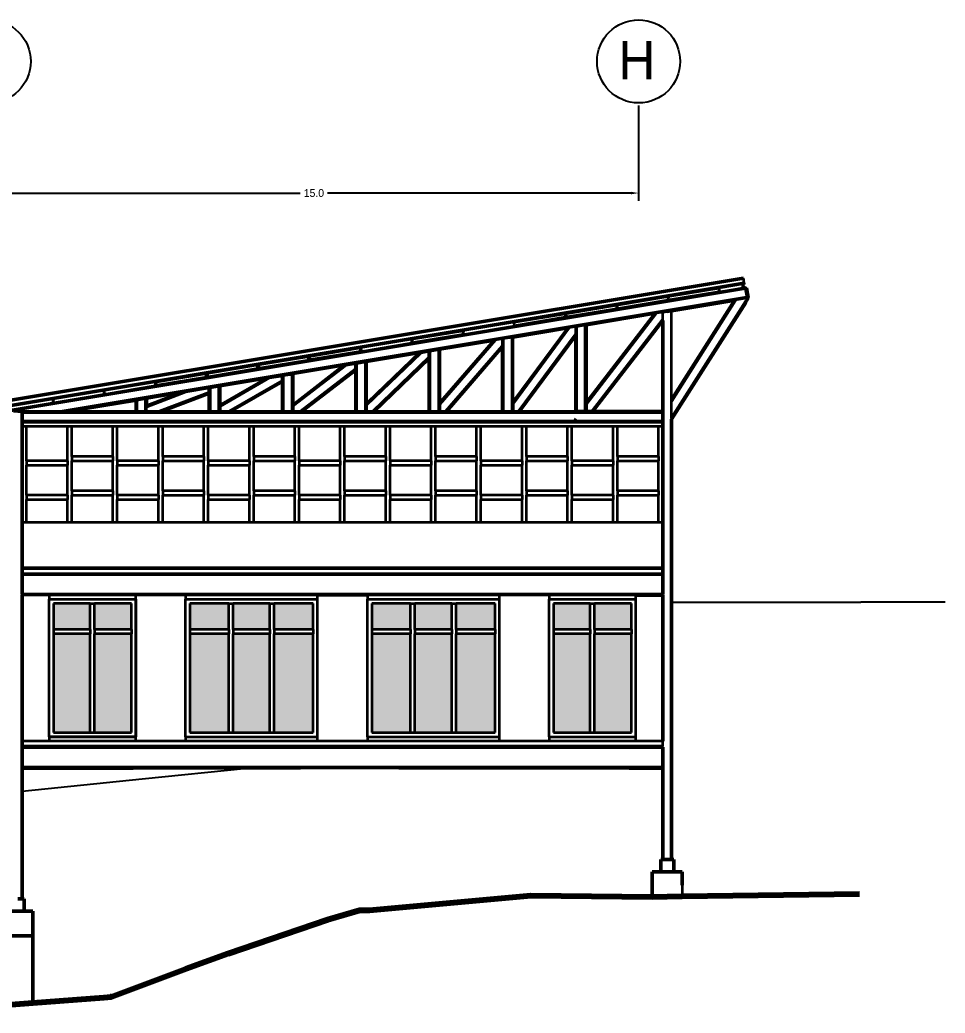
# Model space of a CAD drawing. Header units: metres. Extents: x -57 to 501, y 45 to 307.
# Drawn here: x 126.17 to 147.54, y 243.11 to 266.05 of the extents above; entities that cross this region are included whole.
import ezdxf

# ---------------------------------------------------------------- set-up
doc = ezdxf.new("R2010")
doc.units = ezdxf.units.M
doc.layers.add('atras', color=7, linetype='Continuous')
doc.dimstyles.get("Standard").update_dxf_attribs({"dimtxt": 0.18, "dimasz": 0.18, "dimexe": 0.18, "dimexo": 0.0625, "dimgap": 0.09, "dimtad": 0, "dimtih": 1, "dimtoh": 1, "dimdec": 1, "dimzin": 0, "dimdsep": 46, "dimtxsty": 'Standard', "dimcen": 0.09, "dimadec": 0, "dimazin": 0, "dimtfac": 1, "dimtdec": 1, "dimtofl": 0, "dimtmove": 0, "dimatfit": 3, "dimfxl": 1, "dimtolj": 1, "dimtzin": 0, "dimarcsym": 0})

# ---------------------------------------------------------------- blocks, each defined once
blk = doc.blocks.new('*D13')
at = {"layer": 'atras', "color": 0, "lineweight": -2, "transparency": 16777216}
for p, q in [((125.461, 264.074), (125.461, 261.874)), ((140.461, 264.074), (140.461, 261.874)), ((125.641, 262.054), (132.646, 262.054)), ((140.281, 262.054), (133.276, 262.054))]:
    blk.add_line(p, q, dxfattribs=at)
at = {"layer": 'atras', "color": 0, "transparency": 16777216}
for points in [[(125.641, 262.084), (125.641, 262.024), (125.461, 262.054)], [(140.281, 262.084), (140.281, 262.024), (140.461, 262.054)]]:
    blk.add_solid(points, dxfattribs=at)
at = {"layer": 'Defpoints', "color": 0, "transparency": 16777216}
for p in [(125.461, 264.137), (140.461, 264.137), (140.461, 262.054)]:
    blk.add_point(p, dxfattribs=at)
at = {"layer": 'atras', "color": 0, "transparency": 16777216, "insert": (132.961, 262.054), "char_height": 0.18, "attachment_point": 5}
blk.add_mtext('\\A1;15.0', dxfattribs=at)

msp = doc.modelspace()

# ---------------------------------------------------------------- hatches: boundary and pattern name
h = msp.add_hatch(color=256)
h.dxf.hatch_style = 1
h.set_gradient(color1=(199, 200, 202), name='HEMISPHERICAL')
h.paths.add_polyline_path([(123.849, 252.66), (122.932, 252.66), (122.92, 252.66), (122.92, 251.966), (122.932, 251.966), (123.849, 251.966)])
h.paths.add_polyline_path([(125.92, 252.66), (124.99, 252.66), (124.984, 252.66), (124.984, 251.966), (124.99, 251.966), (125.914, 251.966), (125.92, 251.966)])
h.paths.add_polyline_path([(123.849, 251.866), (122.92, 251.866), (122.92, 250.296), (122.92, 249.496), (123.849, 249.496), (123.849, 250.296)])
h.paths.add_polyline_path([(124.884, 251.866), (124.878, 251.866), (123.955, 251.866), (123.949, 251.866), (123.949, 250.296), (123.949, 249.496), (123.955, 249.496), (124.884, 249.496), (124.884, 250.296)])
h.paths.add_polyline_path([(125.92, 251.866), (125.914, 251.866), (124.99, 251.866), (124.984, 251.866), (124.984, 250.296), (124.984, 249.496), (124.99, 249.496), (125.92, 249.496), (125.92, 250.296)])
h.paths.add_polyline_path([(127.795, 252.57), (126.945, 252.57), (126.945, 251.976), (127.795, 251.976)])
h.paths.add_polyline_path([(128.745, 252.57), (127.895, 252.57), (127.895, 251.976), (128.745, 251.976)])
h.paths.add_polyline_path([(127.795, 251.876), (126.945, 251.876), (126.945, 249.596), (127.795, 249.596)])
h.paths.add_polyline_path([(128.745, 251.876), (127.895, 251.876), (127.895, 249.596), (128.745, 249.596)])
h.paths.add_polyline_path([(130.995, 252.57), (130.095, 252.57), (130.095, 251.976), (130.995, 251.976)])
h.paths.add_polyline_path([(131.945, 252.57), (131.095, 252.57), (131.095, 251.976), (131.945, 251.976)])
h.paths.add_polyline_path([(132.945, 252.57), (132.045, 252.57), (132.045, 251.976), (132.945, 251.976)])
h.paths.add_polyline_path([(130.995, 251.876), (130.095, 251.876), (130.095, 249.596), (130.995, 249.596)])
h.paths.add_polyline_path([(131.945, 251.876), (131.095, 251.876), (131.095, 249.596), (131.945, 249.596)])
h.paths.add_polyline_path([(132.945, 251.876), (132.045, 251.876), (132.045, 249.596), (132.945, 249.596)])
h.paths.add_polyline_path([(135.195, 252.57), (134.295, 252.57), (134.295, 251.976), (135.195, 251.976)])
h.paths.add_polyline_path([(136.145, 252.57), (135.295, 252.57), (135.295, 251.976), (136.145, 251.976)])
h.paths.add_polyline_path([(137.145, 252.57), (136.245, 252.57), (136.245, 251.976), (137.145, 251.976)])
h.paths.add_polyline_path([(135.195, 251.876), (134.295, 251.876), (134.295, 249.596), (135.195, 249.596)])
h.paths.add_polyline_path([(136.145, 251.876), (135.295, 251.876), (135.295, 249.596), (136.145, 249.596)])
h.paths.add_polyline_path([(137.145, 251.876), (136.245, 251.876), (136.245, 249.596), (137.145, 249.596)])
h.paths.add_polyline_path([(139.345, 252.57), (138.495, 252.57), (138.495, 251.976), (139.345, 251.976)])
h.paths.add_polyline_path([(140.295, 252.57), (139.445, 252.57), (139.445, 251.976), (140.295, 251.976)])
h.paths.add_polyline_path([(139.345, 251.876), (138.495, 251.876), (138.495, 249.596), (139.345, 249.596)])
h.paths.add_polyline_path([(140.295, 251.876), (139.445, 251.876), (139.445, 249.596), (140.295, 249.596)])

# ---------------------------------------------------------------- linework, layer by layer
for p, q in [((126.22, 256.766), (126.22, 256.776)), ((138.971, 256.844), (139.06, 256.776)), ((141.22, 256.829), (141.22, 256.847)), ((126.22, 252.766), (126.22, 252.782)), ((126.22, 252.766), (126.845, 252.766)), ((128.845, 252.766), (126.845, 252.766)), ((128.845, 252.766), (129.995, 252.766)), ((133.045, 252.766), (129.995, 252.766)), ((137.245, 252.766), (134.195, 252.766)), ((137.245, 252.766), (138.395, 252.766)), ((140.395, 252.766), (138.395, 252.766)), ((141.02, 252.766), (141.02, 252.782)), ((141.02, 249.27), (141.02, 249.276)), ((141.02, 249.254), (141.02, 249.27))]:
    msp.add_line(p, q)
at = {"color": 9, "true_color": 0xc7c8ca}
for p, q in [((141.22, 252.608), (144.847, 252.608)), ((144.847, 252.608), (145.186, 252.608)), ((145.186, 252.608), (145.594, 252.608)), ((145.672, 252.608), (145.594, 252.608)), ((145.706, 252.608), (145.672, 252.608)), ((145.882, 252.608), (145.706, 252.608)), ((145.921, 252.608), (145.882, 252.608)), ((146.122, 252.608), (145.921, 252.608)), ((146.431, 252.608), (146.122, 252.608)), ((146.49, 252.608), (146.431, 252.608)), ((146.724, 252.608), (146.49, 252.608)), ((146.768, 252.608), (146.724, 252.608)), ((146.809, 252.608), (146.768, 252.608)), ((147.032, 252.608), (146.809, 252.608)), ((147.077, 252.608), (147.032, 252.608)), ((147.323, 252.608), (147.077, 252.608)), ((147.54, 252.608), (147.323, 252.608))]:
    msp.add_line(p, q, dxfattribs=at)
msp.add_lwpolyline([(126.22, 248.242), (128.991, 248.521), (131.42, 248.77)], dxfattribs=at)
at = {"layer": 'atras', "lineweight": 50}
for p, q in [((125.679, 257.101), (142.901, 259.971)), ((142.881, 260.089), (125.775, 257.238)), ((142.92, 259.857), (125.813, 257.006)), ((141.174, 259.677), (142.308, 259.866)), ((142.324, 259.768), (141.19, 259.579)), ((142.956, 259.64), (127.153, 257.006)), ((139.99, 259.48), (141.124, 259.669)), ((141.141, 259.57), (140.006, 259.381)), ((142.701, 259.587), (141.218, 259.34)), ((142.699, 259.58), (141.219, 259.334)), ((142.692, 259.579), (141.22, 257.258)), ((142.679, 259.577), (141.22, 257.276)), ((142.941, 259.559), (141.22, 256.847)), ((142.934, 259.53), (141.22, 256.829)), ((137.623, 259.085), (138.757, 259.274)), ((138.806, 259.283), (139.941, 259.472)), ((139.957, 259.373), (138.823, 259.184)), ((140.859, 259.28), (139.247, 257.186)), ((140.844, 259.278), (139.247, 259.011)), ((140.839, 259.27), (139.287, 257.254)), ((138.773, 259.176), (137.639, 258.987)), ((141.02, 259.128), (139.386, 257.006)), ((141.02, 257.006), (141.02, 259.112)), ((135.255, 258.691), (136.39, 258.88)), ((138.851, 258.945), (137.555, 257.191)), ((138.837, 258.943), (137.555, 258.729)), ((138.831, 258.936), (137.595, 257.262)), ((139.017, 257.006), (139.017, 258.973)), ((139.237, 257.006), (139.237, 259.01)), ((139.247, 257.202), (139.247, 259.005)), ((140.94, 259.008), (139.399, 257.006)), ((136.406, 258.781), (135.272, 258.592)), ((137.145, 258.661), (135.862, 257.174)), ((137.13, 258.659), (135.862, 258.447)), ((137.123, 258.651), (135.902, 257.236)), ((137.324, 257.006), (137.324, 258.691)), ((137.545, 257.006), (137.545, 258.728)), ((139.007, 258.786), (137.692, 257.006)), ((139.007, 258.77), (137.704, 257.006)), ((139.007, 257.006), (139.007, 258.715)), ((132.888, 258.296), (134.022, 258.485)), ((134.039, 258.387), (132.904, 258.198)), ((135.43, 258.375), (134.17, 257.159)), ((135.413, 258.372), (134.17, 258.165)), ((135.405, 258.364), (134.21, 257.211)), ((135.413, 258.372), (135.405, 258.364)), ((135.43, 258.375), (135.413, 258.372)), ((135.622, 258.407), (135.43, 258.375)), ((135.632, 258.409), (135.622, 258.407)), ((135.622, 258.254), (135.622, 258.407)), ((135.852, 258.446), (135.632, 258.409)), ((135.632, 257.006), (135.632, 258.409)), ((135.862, 258.447), (135.852, 258.446)), ((135.852, 257.006), (135.852, 258.446)), ((135.862, 258.441), (135.862, 258.447)), ((135.862, 257.189), (135.862, 258.441)), ((137.315, 258.521), (136.008, 257.006)), ((137.315, 258.506), (136.021, 257.006)), ((137.315, 258.474), (137.315, 258.506)), ((137.315, 258.459), (137.315, 258.474)), ((137.315, 257.006), (137.315, 258.459)), ((131.704, 258.099), (132.838, 258.288)), ((132.855, 258.189), (131.721, 258)), ((132.888, 258.296), (132.838, 258.288)), ((132.838, 258.288), (132.855, 258.189)), ((132.884, 258.291), (132.844, 258.284)), ((132.844, 258.284), (132.859, 258.195)), ((132.855, 258.189), (132.904, 258.198)), ((132.859, 258.195), (132.898, 258.202)), ((132.887, 258.271), (132.884, 258.291)), ((132.892, 258.272), (132.887, 258.271)), ((132.892, 258.272), (132.888, 258.296)), ((132.895, 258.221), (132.9, 258.222)), ((132.898, 258.202), (132.895, 258.221)), ((132.904, 258.198), (132.9, 258.222)), ((133.93, 258.125), (133.699, 258.087)), ((133.939, 258.127), (133.93, 258.125)), ((133.93, 257.986), (133.93, 258.125)), ((134.16, 258.164), (133.939, 258.127)), ((133.939, 257.006), (133.939, 258.127)), ((134.17, 258.165), (134.16, 258.164)), ((134.16, 257.006), (134.16, 258.164)), ((134.17, 258.159), (134.17, 258.165)), ((134.17, 257.172), (134.17, 258.159)), ((135.622, 258.254), (134.328, 257.006)), ((135.622, 258.241), (134.342, 257.006)), ((135.622, 258.241), (135.622, 258.254)), ((135.622, 258.216), (135.622, 258.241)), ((135.622, 258.202), (135.622, 258.216)), ((135.622, 257.006), (135.622, 258.202)), ((129.337, 257.704), (130.471, 257.893)), ((130.52, 257.902), (130.471, 257.893)), ((130.471, 257.893), (130.488, 257.795)), ((130.516, 257.896), (130.477, 257.889)), ((130.477, 257.889), (130.492, 257.801)), ((130.52, 257.876), (130.516, 257.896)), ((130.52, 257.902), (131.655, 258.091)), ((130.525, 257.877), (130.52, 257.902)), ((131.671, 257.992), (130.537, 257.803)), ((131.704, 258.099), (131.655, 258.091)), ((131.655, 258.091), (131.671, 257.992)), ((131.7, 258.093), (131.661, 258.087)), ((131.661, 258.087), (131.675, 257.998)), ((131.671, 257.992), (131.721, 258)), ((131.675, 257.998), (131.715, 258.004)), ((131.703, 258.074), (131.7, 258.093)), ((131.708, 258.074), (131.703, 258.074)), ((131.708, 258.074), (131.704, 258.099)), ((131.712, 258.024), (131.716, 258.025)), ((131.715, 258.004), (131.712, 258.024)), ((131.721, 258), (131.716, 258.025)), ((133.699, 258.087), (132.477, 257.145)), ((133.679, 258.083), (132.477, 257.883)), ((133.668, 258.075), (132.517, 257.188)), ((133.93, 257.986), (132.658, 257.006)), ((133.93, 257.974), (132.674, 257.006)), ((133.679, 258.083), (133.668, 258.075)), ((133.699, 258.087), (133.679, 258.083)), ((133.93, 257.974), (133.93, 257.986)), ((133.93, 257.955), (133.93, 257.974)), ((133.93, 257.943), (133.93, 257.955)), ((133.93, 257.006), (133.93, 257.943)), ((130.488, 257.795), (129.353, 257.606)), ((130.488, 257.795), (130.537, 257.803)), ((130.492, 257.801), (130.531, 257.807)), ((130.525, 257.877), (130.52, 257.876)), ((130.528, 257.827), (130.533, 257.828)), ((130.531, 257.807), (130.528, 257.827)), ((130.537, 257.803), (130.533, 257.828)), ((131.927, 257.791), (130.785, 257.133)), ((131.899, 257.787), (130.785, 257.601)), ((131.883, 257.777), (130.825, 257.167)), ((132.237, 257.716), (131.005, 257.006)), ((132.237, 257.705), (131.025, 257.006)), ((131.899, 257.787), (131.883, 257.777)), ((131.927, 257.791), (131.899, 257.787)), ((132.237, 257.843), (131.927, 257.791)), ((132.247, 257.845), (132.237, 257.843)), ((132.237, 257.716), (132.237, 257.843)), ((132.237, 257.705), (132.237, 257.716)), ((132.237, 257.693), (132.237, 257.705)), ((132.237, 257.682), (132.237, 257.693)), ((132.237, 257.006), (132.237, 257.682)), ((132.467, 257.881), (132.247, 257.845)), ((132.247, 257.006), (132.247, 257.845)), ((132.477, 257.883), (132.467, 257.881)), ((132.467, 257.006), (132.467, 257.881)), ((132.477, 257.876), (132.477, 257.883)), ((132.477, 257.157), (132.477, 257.876)), ((129.998, 257.47), (129.092, 257.124)), ((129.949, 257.462), (129.092, 257.319)), ((129.918, 257.45), (129.132, 257.149)), ((130.545, 257.443), (129.401, 257.006)), ((130.545, 257.433), (129.428, 257.006)), ((130.545, 257.561), (129.998, 257.47)), ((130.554, 257.563), (130.545, 257.561)), ((130.545, 257.443), (130.545, 257.561)), ((130.545, 257.433), (130.545, 257.443)), ((130.545, 257.428), (130.545, 257.433)), ((130.545, 257.417), (130.545, 257.428)), ((130.554, 257.563), (130.775, 257.599)), ((130.554, 257.006), (130.554, 257.563)), ((130.775, 257.599), (130.785, 257.601)), ((130.775, 257.006), (130.775, 257.599)), ((130.785, 257.594), (130.785, 257.601)), ((130.785, 257.144), (130.785, 257.594)), ((128.852, 257.279), (127.213, 257.006)), ((128.852, 257.272), (127.253, 257.006)), ((128.862, 257.281), (128.852, 257.279)), ((128.852, 257.272), (128.852, 257.279)), ((128.852, 257.006), (128.852, 257.272)), ((129.082, 257.317), (128.862, 257.281)), ((128.862, 257.006), (128.862, 257.281)), ((129.092, 257.319), (129.082, 257.317)), ((129.082, 257.006), (129.082, 257.317)), ((129.092, 257.312), (129.092, 257.319)), ((129.092, 257.134), (129.092, 257.312)), ((130.545, 257.006), (130.545, 257.417)), ((134.2, 257.202), (134.17, 257.172)), ((134.21, 257.211), (134.2, 257.202)), ((135.892, 257.224), (135.862, 257.189)), ((135.902, 257.236), (135.892, 257.224)), ((137.585, 257.249), (137.555, 257.208)), ((137.555, 257.208), (137.555, 257.191)), ((137.595, 257.262), (137.585, 257.249)), ((139.277, 257.242), (139.247, 257.202)), ((139.247, 257.202), (139.247, 257.186)), ((139.287, 257.254), (139.277, 257.242)), ((141.02, 256.996), (126.22, 256.996)), ((126.22, 256.776), (126.22, 256.996)), ((129.122, 257.146), (129.092, 257.134)), ((129.092, 257.134), (129.092, 257.124)), ((129.132, 257.149), (129.122, 257.146)), ((130.815, 257.162), (130.785, 257.144)), ((130.785, 257.144), (130.785, 257.133)), ((130.785, 257.006), (130.785, 257.133)), ((130.825, 257.167), (130.815, 257.162)), ((132.507, 257.181), (132.477, 257.157)), ((132.477, 257.157), (132.477, 257.145)), ((132.477, 257.006), (132.477, 257.145)), ((132.517, 257.188), (132.507, 257.181)), ((134.17, 257.172), (134.17, 257.159)), ((134.17, 257.006), (134.17, 257.159)), ((135.862, 257.189), (135.862, 257.174)), ((135.862, 257.006), (135.862, 257.174)), ((137.555, 257.006), (137.555, 257.191)), ((139.237, 257.006), (139.017, 257.006)), ((139.247, 257.006), (139.237, 257.006)), ((139.247, 257.006), (139.247, 257.186)), ((139.386, 257.006), (139.247, 257.006)), ((139.386, 257.006), (139.399, 257.006)), ((139.426, 257.006), (139.399, 257.006)), ((139.439, 257.006), (139.426, 257.006)), ((140.94, 257.006), (139.439, 257.006)), ((140.95, 257.006), (140.94, 257.006)), ((141.02, 257.006), (140.95, 257.006)), ((141.02, 257.006), (141.02, 256.996)), ((141.02, 256.996), (141.02, 256.776)), ((141.02, 256.776), (126.22, 256.776)), ((126.22, 256.766), (141.02, 256.766)), ((126.22, 256.666), (126.22, 256.766)), ((141.02, 256.776), (141.02, 256.766)), ((141.02, 256.766), (141.02, 256.666)), ((141.22, 253.266), (141.22, 256.829)), ((126.22, 254.441), (126.22, 256.666)), ((141.02, 254.441), (141.02, 256.666)), ((126.22, 253.391), (126.22, 254.441)), ((141.02, 253.391), (141.02, 254.441)), ((126.22, 253.391), (141.02, 253.391)), ((126.22, 253.271), (126.22, 253.391)), ((141.02, 253.271), (141.02, 253.391)), ((126.22, 253.266), (126.22, 253.271)), ((126.22, 253.25), (126.22, 253.266)), ((126.22, 252.782), (126.22, 253.25)), ((141.02, 253.25), (126.22, 253.25)), ((141.02, 253.266), (141.02, 253.271)), ((141.02, 253.25), (141.02, 253.266)), ((141.02, 252.782), (141.02, 253.25)), ((141.22, 253.223), (141.22, 253.266)), ((141.22, 252.257), (141.22, 253.223)), ((141.02, 252.782), (126.22, 252.782)), ((126.22, 249.396), (126.22, 252.766)), ((140.395, 252.766), (141.02, 252.766)), ((141.02, 252.766), (141.02, 249.396)), ((141.22, 252.214), (141.22, 252.257)), ((141.22, 250.884), (141.22, 252.214)), ((141.22, 249.608), (141.22, 250.884)), ((141.22, 249.591), (141.22, 249.608)), ((141.22, 249.572), (141.22, 249.591)), ((141.22, 249.062), (141.22, 249.572)), ((126.22, 249.276), (126.22, 249.396)), ((126.22, 249.27), (126.22, 249.276)), ((126.22, 249.254), (126.22, 249.27)), ((126.22, 249.27), (141.02, 249.27)), ((126.22, 248.786), (126.22, 249.254)), ((141.02, 249.254), (126.22, 249.254)), ((141.02, 248.786), (141.02, 249.254)), ((141.22, 248.678), (141.22, 249.062)), ((126.22, 248.77), (126.22, 248.786)), ((141.02, 248.786), (126.22, 248.786)), ((126.22, 248.72), (126.22, 248.77)), ((126.22, 248.77), (126.37, 248.77)), ((126.22, 248.608), (126.22, 248.72)), ((126.37, 248.77), (128.783, 248.77)), ((140.242, 248.77), (140.464, 248.77)), ((140.464, 248.77), (141.02, 248.77)), ((141.02, 248.77), (141.02, 248.786)), ((141.02, 248.546), (141.02, 248.77)), ((126.22, 247.706), (126.22, 248.608)), ((141.02, 248.021), (141.02, 248.546)), ((141.22, 248.079), (141.22, 248.678)), ((141.02, 247.608), (141.02, 248.021)), ((141.22, 247.608), (141.22, 248.079)), ((126.22, 247.608), (126.22, 247.706)), ((126.22, 246.951), (126.22, 247.608)), ((141.02, 247.301), (141.02, 247.608)), ((141.22, 247.377), (141.22, 247.608)), ((141.22, 247.073), (141.22, 247.377)), ((141.02, 246.896), (141.02, 247.301)), ((126.22, 246.608), (126.22, 246.951)), ((141.02, 246.747), (141.02, 246.896)), ((141.22, 246.833), (141.22, 247.073)), ((141.02, 246.657), (140.97, 246.657)), ((140.97, 246.657), (140.97, 246.376)), ((141.02, 246.657), (141.02, 246.747)), ((141.02, 246.657), (141.12, 246.657)), ((141.12, 246.657), (141.22, 246.657)), ((141.22, 246.657), (141.22, 246.833)), ((141.27, 246.657), (141.22, 246.657)), ((141.27, 246.657), (141.27, 246.376)), ((126.22, 246.559), (126.22, 246.608)), ((126.22, 245.751), (126.22, 246.559)), ((140.97, 246.376), (140.77, 246.376)), ((140.77, 246.376), (140.77, 245.806)), ((140.97, 246.376), (141.27, 246.376)), ((141.32, 246.376), (141.27, 246.376)), ((141.47, 246.376), (141.32, 246.376)), ((141.47, 246.376), (141.47, 246.065)), ((126.12, 245.751), (126.22, 245.751)), ((126.27, 245.751), (126.22, 245.751)), ((126.27, 245.751), (126.27, 245.608)), ((126.27, 245.608), (126.27, 245.607)), ((126.27, 245.607), (126.27, 245.605)), ((126.27, 245.605), (126.27, 245.552)), ((126.27, 245.552), (126.27, 245.47)), ((125.97, 245.47), (126.27, 245.47)), ((126.415, 245.47), (126.27, 245.47)), ((126.47, 245.47), (126.415, 245.47)), ((126.47, 245.47), (126.47, 245.416)), ((126.47, 245.416), (126.47, 244.9)), ((125.77, 244.9), (126.47, 244.9)), ((126.47, 244.9), (126.47, 243.904)), ((126.47, 243.904), (126.47, 243.608)), ((126.47, 243.608), (126.47, 243.372))]:
    msp.add_line(p, q, dxfattribs=at)
at = {"layer": 'atras', "lineweight": 35}
for p, q in [((142.357, 259.874), (142.852, 259.957)), ((142.901, 259.965), (142.852, 259.957)), ((142.852, 259.957), (142.869, 259.858)), ((142.897, 259.959), (142.858, 259.953)), ((142.858, 259.953), (142.873, 259.864)), ((142.901, 259.971), (142.881, 260.089)), ((142.901, 259.94), (142.897, 259.959)), ((142.901, 259.971), (142.901, 259.965)), ((142.906, 259.941), (142.901, 259.965)), ((142.357, 259.874), (142.308, 259.866)), ((142.308, 259.866), (142.324, 259.768)), ((142.353, 259.869), (142.314, 259.862)), ((142.314, 259.862), (142.328, 259.773)), ((142.324, 259.768), (142.374, 259.776)), ((142.328, 259.773), (142.368, 259.78)), ((142.356, 259.849), (142.353, 259.869)), ((142.361, 259.85), (142.356, 259.849)), ((142.361, 259.85), (142.357, 259.874)), ((142.365, 259.8), (142.37, 259.801)), ((142.368, 259.78), (142.365, 259.8)), ((142.374, 259.776), (142.37, 259.801)), ((142.869, 259.858), (142.374, 259.776)), ((142.869, 259.858), (142.918, 259.867)), ((142.873, 259.864), (142.912, 259.871)), ((142.906, 259.941), (142.901, 259.94)), ((142.909, 259.89), (142.914, 259.891)), ((142.912, 259.871), (142.909, 259.89)), ((142.918, 259.867), (142.914, 259.891)), ((142.919, 259.86), (142.918, 259.867)), ((142.958, 259.867), (142.919, 259.86)), ((142.919, 259.86), (142.92, 259.857)), ((142.92, 259.857), (142.921, 259.85)), ((142.96, 259.857), (142.921, 259.85)), ((142.921, 259.85), (142.956, 259.64)), ((142.958, 259.867), (142.96, 259.857)), ((142.96, 259.857), (142.996, 259.64)), ((141.174, 259.677), (141.124, 259.669)), ((141.124, 259.669), (141.141, 259.57)), ((141.169, 259.671), (141.13, 259.665)), ((141.13, 259.665), (141.145, 259.576)), ((141.141, 259.57), (141.19, 259.579)), ((141.145, 259.576), (141.184, 259.583)), ((141.173, 259.652), (141.169, 259.671)), ((141.178, 259.653), (141.173, 259.652)), ((141.178, 259.653), (141.174, 259.677)), ((141.181, 259.602), (141.186, 259.603)), ((141.184, 259.583), (141.181, 259.602)), ((141.19, 259.579), (141.186, 259.603)), ((142.679, 259.577), (142.692, 259.579)), ((142.692, 259.579), (142.699, 259.58)), ((142.701, 259.587), (142.699, 259.58)), ((142.699, 259.58), (142.699, 259.58)), ((142.711, 259.589), (142.701, 259.587)), ((142.947, 259.628), (142.711, 259.589)), ((142.997, 259.63), (142.934, 259.53)), ((142.941, 259.559), (142.934, 259.53)), ((142.984, 259.627), (142.941, 259.559)), ((142.956, 259.623), (142.941, 259.559)), ((142.957, 259.63), (142.947, 259.628)), ((142.957, 259.633), (142.956, 259.64)), ((142.997, 259.63), (142.956, 259.623)), ((142.957, 259.63), (142.956, 259.623)), ((142.956, 259.623), (142.984, 259.627)), ((142.956, 259.623), (142.956, 259.623)), ((142.996, 259.64), (142.957, 259.633)), ((142.957, 259.63), (142.957, 259.633)), ((142.984, 259.627), (142.997, 259.63)), ((142.997, 259.63), (142.996, 259.64)), ((142.997, 259.63), (142.997, 259.63)), ((142.997, 259.63), (142.997, 259.63)), ((142.997, 259.63), (142.997, 259.63)), ((138.806, 259.283), (138.757, 259.274)), ((138.757, 259.274), (138.773, 259.176)), ((138.802, 259.277), (138.763, 259.27)), ((138.763, 259.27), (138.777, 259.182)), ((138.805, 259.257), (138.802, 259.277)), ((138.81, 259.258), (138.806, 259.283)), ((139.99, 259.48), (139.941, 259.472)), ((139.941, 259.472), (139.957, 259.373)), ((139.986, 259.474), (139.946, 259.468)), ((139.946, 259.468), (139.961, 259.379)), ((139.957, 259.373), (140.006, 259.381)), ((139.961, 259.379), (140.001, 259.385)), ((139.989, 259.454), (139.986, 259.474)), ((139.994, 259.455), (139.989, 259.454)), ((139.994, 259.455), (139.99, 259.48)), ((139.997, 259.405), (140.002, 259.406)), ((140.001, 259.385), (139.997, 259.405)), ((140.006, 259.381), (140.002, 259.406)), ((140.844, 259.278), (140.839, 259.27)), ((140.859, 259.28), (140.844, 259.278)), ((141.018, 259.307), (140.859, 259.28)), ((141.018, 259.307), (141.218, 259.34)), ((141.02, 259.297), (141.018, 259.307)), ((141.12, 259.313), (141.02, 259.297)), ((141.02, 259.128), (141.02, 259.297)), ((141.12, 259.313), (141.17, 259.322)), ((141.17, 259.322), (141.18, 259.323)), ((141.18, 259.323), (141.22, 259.33)), ((141.18, 259.323), (141.18, 259.323)), ((141.219, 259.334), (141.218, 259.34)), ((141.22, 259.33), (141.219, 259.334)), ((141.22, 257.276), (141.22, 259.33)), ((141.22, 259.33), (141.22, 259.33)), ((136.439, 258.888), (137.573, 259.077)), ((137.623, 259.085), (137.573, 259.077)), ((137.573, 259.077), (137.59, 258.979)), ((137.618, 259.08), (137.579, 259.073)), ((137.579, 259.073), (137.594, 258.984)), ((137.622, 259.06), (137.618, 259.08)), ((137.627, 259.061), (137.622, 259.06)), ((137.627, 259.061), (137.623, 259.085)), ((138.773, 259.176), (138.823, 259.184)), ((138.777, 259.182), (138.817, 259.188)), ((138.81, 259.258), (138.805, 259.257)), ((138.814, 259.208), (138.819, 259.209)), ((138.817, 259.188), (138.814, 259.208)), ((138.823, 259.184), (138.819, 259.209)), ((141.02, 259.112), (140.95, 259.021)), ((141.02, 259.112), (141.02, 259.128)), ((136.439, 258.888), (136.39, 258.88)), ((136.39, 258.88), (136.406, 258.781)), ((136.435, 258.882), (136.395, 258.876)), ((136.395, 258.876), (136.41, 258.787)), ((136.438, 258.863), (136.435, 258.882)), ((136.443, 258.863), (136.438, 258.863)), ((136.443, 258.863), (136.439, 258.888)), ((136.446, 258.813), (136.451, 258.814)), ((136.45, 258.794), (136.446, 258.813)), ((136.455, 258.789), (136.451, 258.814)), ((137.59, 258.979), (136.455, 258.789)), ((137.59, 258.979), (137.639, 258.987)), ((137.594, 258.984), (137.633, 258.991)), ((137.63, 259.011), (137.635, 259.011)), ((137.633, 258.991), (137.63, 259.011)), ((137.639, 258.987), (137.635, 259.011)), ((138.837, 258.943), (138.831, 258.936)), ((138.851, 258.945), (138.837, 258.943)), ((139.007, 258.971), (138.851, 258.945)), ((139.007, 258.971), (139.017, 258.973)), ((139.007, 258.786), (139.007, 258.971)), ((139.017, 258.973), (139.237, 259.01)), ((139.237, 259.01), (139.247, 259.011)), ((139.247, 259.005), (139.247, 259.011)), ((140.95, 259.021), (140.94, 259.008)), ((134.071, 258.494), (135.206, 258.683)), ((135.222, 258.584), (134.088, 258.395)), ((135.255, 258.691), (135.206, 258.683)), ((135.206, 258.683), (135.222, 258.584)), ((135.251, 258.685), (135.212, 258.678)), ((135.212, 258.678), (135.226, 258.59)), ((135.222, 258.584), (135.272, 258.592)), ((135.226, 258.59), (135.266, 258.596)), ((135.254, 258.665), (135.251, 258.685)), ((135.259, 258.666), (135.254, 258.665)), ((135.259, 258.666), (135.255, 258.691)), ((135.263, 258.616), (135.267, 258.617)), ((135.266, 258.596), (135.263, 258.616)), ((135.272, 258.592), (135.267, 258.617)), ((136.406, 258.781), (136.455, 258.789)), ((136.41, 258.787), (136.45, 258.794)), ((137.13, 258.659), (137.123, 258.651)), ((137.145, 258.661), (137.13, 258.659)), ((137.315, 258.689), (137.145, 258.661)), ((137.315, 258.689), (137.324, 258.691)), ((137.315, 258.521), (137.315, 258.689)), ((137.324, 258.691), (137.545, 258.728)), ((137.545, 258.728), (137.555, 258.729)), ((139.007, 258.786), (139.015, 258.78)), ((139.007, 258.77), (139.007, 258.786)), ((139.015, 258.78), (139.007, 258.77)), ((139.007, 258.732), (139.007, 258.77)), ((139.007, 258.715), (139.007, 258.732)), ((134.071, 258.494), (134.022, 258.485)), ((134.022, 258.485), (134.039, 258.387)), ((134.067, 258.488), (134.028, 258.481)), ((134.028, 258.481), (134.043, 258.392)), ((134.039, 258.387), (134.088, 258.395)), ((134.043, 258.392), (134.082, 258.399)), ((134.071, 258.468), (134.067, 258.488)), ((134.076, 258.469), (134.071, 258.494)), ((134.076, 258.469), (134.071, 258.468)), ((134.079, 258.419), (134.084, 258.42)), ((134.082, 258.399), (134.079, 258.419)), ((134.088, 258.395), (134.084, 258.42)), ((137.315, 258.506), (137.315, 258.521)), ((128.153, 257.507), (129.287, 257.696)), ((129.337, 257.704), (129.287, 257.696)), ((129.287, 257.696), (129.304, 257.598)), ((129.333, 257.699), (129.293, 257.692)), ((129.293, 257.692), (129.308, 257.603)), ((129.336, 257.679), (129.333, 257.699)), ((129.341, 257.68), (129.336, 257.679)), ((129.341, 257.68), (129.337, 257.704)), ((126.969, 257.31), (128.104, 257.499)), ((128.153, 257.507), (128.104, 257.499)), ((128.104, 257.499), (128.12, 257.4)), ((128.149, 257.501), (128.11, 257.495)), ((128.11, 257.495), (128.124, 257.406)), ((128.152, 257.482), (128.149, 257.501)), ((128.157, 257.482), (128.152, 257.482)), ((128.157, 257.482), (128.153, 257.507)), ((128.161, 257.432), (128.165, 257.433)), ((128.164, 257.413), (128.161, 257.432)), ((128.17, 257.409), (128.165, 257.433)), ((129.304, 257.598), (128.17, 257.409)), ((129.304, 257.598), (129.353, 257.606)), ((129.308, 257.603), (129.347, 257.61)), ((129.344, 257.63), (129.349, 257.63)), ((129.347, 257.61), (129.344, 257.63)), ((129.353, 257.606), (129.349, 257.63)), ((129.949, 257.462), (129.918, 257.45)), ((129.998, 257.47), (129.949, 257.462)), ((126.02, 257.152), (126.92, 257.302)), ((126.937, 257.203), (126.02, 257.05)), ((126.969, 257.31), (126.92, 257.302)), ((126.92, 257.302), (126.937, 257.203)), ((126.965, 257.304), (126.926, 257.298)), ((126.926, 257.298), (126.941, 257.209)), ((126.937, 257.203), (126.986, 257.211)), ((126.941, 257.209), (126.98, 257.215)), ((126.969, 257.284), (126.965, 257.304)), ((126.974, 257.285), (126.969, 257.31)), ((126.974, 257.285), (126.969, 257.284)), ((126.977, 257.235), (126.982, 257.236)), ((126.98, 257.215), (126.977, 257.235)), ((126.986, 257.211), (126.982, 257.236)), ((128.12, 257.4), (126.986, 257.211)), ((128.12, 257.4), (128.17, 257.409)), ((128.124, 257.406), (128.164, 257.413)), ((141.22, 257.258), (141.22, 257.276)), ((141.22, 256.847), (141.22, 257.258)), ((126.02, 257.016), (126.22, 257.016)), ((126.12, 257.006), (126.22, 257.006)), ((126.22, 257.006), (126.22, 257.016)), ((127.153, 257.006), (126.22, 257.006)), ((126.22, 256.996), (126.22, 257.006)), ((127.213, 257.006), (127.153, 257.006)), ((127.253, 257.006), (127.213, 257.006)), ((128.852, 257.006), (127.253, 257.006)), ((128.862, 257.006), (128.852, 257.006)), ((129.082, 257.006), (128.862, 257.006)), ((129.092, 257.006), (129.082, 257.006)), ((129.092, 257.006), (129.092, 257.124)), ((129.401, 257.006), (129.092, 257.006)), ((129.401, 257.006), (129.428, 257.006)), ((129.441, 257.006), (129.428, 257.006)), ((129.468, 257.006), (129.441, 257.006)), ((130.545, 257.006), (129.468, 257.006)), ((130.554, 257.006), (130.545, 257.006)), ((130.775, 257.006), (130.554, 257.006)), ((130.785, 257.006), (130.775, 257.006)), ((131.005, 257.006), (130.785, 257.006)), ((131.005, 257.006), (131.025, 257.006)), ((131.045, 257.006), (131.025, 257.006)), ((131.065, 257.006), (131.045, 257.006)), ((132.237, 257.006), (131.065, 257.006)), ((132.247, 257.006), (132.237, 257.006)), ((132.467, 257.006), (132.247, 257.006)), ((132.477, 257.006), (132.467, 257.006)), ((132.658, 257.006), (132.477, 257.006)), ((132.658, 257.006), (132.674, 257.006)), ((132.698, 257.006), (132.674, 257.006)), ((132.714, 257.006), (132.698, 257.006)), ((133.93, 257.006), (132.714, 257.006)), ((133.939, 257.006), (133.93, 257.006)), ((134.16, 257.006), (133.939, 257.006)), ((134.17, 257.006), (134.16, 257.006)), ((134.328, 257.006), (134.17, 257.006)), ((134.328, 257.006), (134.342, 257.006)), ((134.368, 257.006), (134.342, 257.006)), ((134.382, 257.006), (134.368, 257.006)), ((135.622, 257.006), (134.382, 257.006)), ((135.632, 257.006), (135.622, 257.006)), ((135.852, 257.006), (135.632, 257.006)), ((135.862, 257.006), (135.852, 257.006)), ((136.008, 257.006), (135.862, 257.006)), ((136.008, 257.006), (136.021, 257.006)), ((136.048, 257.006), (136.021, 257.006)), ((136.061, 257.006), (136.048, 257.006)), ((137.315, 257.006), (136.061, 257.006)), ((137.324, 257.006), (137.315, 257.006)), ((137.545, 257.006), (137.324, 257.006)), ((137.555, 257.006), (137.545, 257.006)), ((137.692, 257.006), (137.555, 257.006)), ((137.692, 257.006), (137.704, 257.006)), ((137.732, 257.006), (137.704, 257.006)), ((137.744, 257.006), (137.732, 257.006)), ((139.007, 257.006), (137.744, 257.006)), ((139.017, 257.006), (139.007, 257.006)), ((126.22, 256.666), (126.32, 256.666)), ((126.32, 255.871), (126.32, 256.666)), ((126.32, 256.666), (127.27, 256.666)), ((127.27, 256.666), (127.37, 256.666)), ((127.27, 255.871), (127.27, 256.666)), ((127.37, 255.971), (127.37, 256.666)), ((127.37, 256.666), (128.32, 256.666)), ((128.32, 256.666), (128.42, 256.666)), ((128.32, 255.971), (128.32, 256.666)), ((128.42, 255.871), (128.42, 256.666)), ((128.42, 256.666), (129.37, 256.666)), ((129.37, 256.666), (129.47, 256.666)), ((129.37, 255.871), (129.37, 256.666)), ((129.47, 255.971), (129.47, 256.666)), ((129.47, 256.666), (130.42, 256.666)), ((130.42, 256.666), (130.52, 256.666)), ((130.42, 255.971), (130.42, 256.666)), ((130.52, 255.871), (130.52, 256.666)), ((130.52, 256.666), (131.47, 256.666)), ((131.47, 256.666), (131.57, 256.666)), ((131.47, 255.871), (131.47, 256.666)), ((131.57, 255.971), (131.57, 256.666)), ((131.57, 256.666), (132.52, 256.666)), ((132.52, 256.666), (132.62, 256.666)), ((132.52, 255.971), (132.52, 256.666)), ((132.62, 255.871), (132.62, 256.666)), ((132.62, 256.666), (133.57, 256.666)), ((133.57, 256.666), (133.67, 256.666)), ((133.57, 255.871), (133.57, 256.666)), ((133.67, 255.971), (133.67, 256.666)), ((133.67, 256.666), (134.62, 256.666)), ((134.62, 256.666), (134.72, 256.666)), ((134.62, 255.971), (134.62, 256.666)), ((134.72, 255.871), (134.72, 256.666)), ((134.72, 256.666), (135.67, 256.666)), ((135.67, 256.666), (135.77, 256.666)), ((135.67, 255.871), (135.67, 256.666)), ((135.77, 255.971), (135.77, 256.666)), ((135.77, 256.666), (136.72, 256.666)), ((136.72, 256.666), (136.82, 256.666)), ((136.72, 255.971), (136.72, 256.666)), ((136.82, 255.871), (136.82, 256.666)), ((136.82, 256.666), (137.77, 256.666)), ((137.77, 256.666), (137.87, 256.666)), ((137.77, 255.871), (137.77, 256.666)), ((137.87, 255.971), (137.87, 256.666)), ((137.87, 256.666), (138.82, 256.666)), ((138.82, 256.666), (138.92, 256.666)), ((138.82, 255.971), (138.82, 256.666)), ((138.92, 255.871), (138.92, 256.666)), ((138.92, 256.666), (139.87, 256.666)), ((139.87, 256.666), (139.97, 256.666)), ((139.87, 255.871), (139.87, 256.666)), ((139.97, 255.971), (139.97, 256.666)), ((139.97, 256.666), (140.92, 256.666)), ((140.92, 256.666), (141.02, 256.666)), ((140.92, 255.971), (140.92, 256.666)), ((127.27, 255.871), (126.32, 255.871)), ((126.32, 255.871), (126.32, 255.771)), ((127.27, 255.871), (127.27, 255.771)), ((128.32, 255.971), (127.37, 255.971)), ((127.37, 255.971), (127.37, 255.871)), ((127.37, 255.871), (128.32, 255.871)), ((127.37, 255.177), (127.37, 255.871)), ((128.32, 255.971), (128.32, 255.871)), ((128.32, 255.177), (128.32, 255.871)), ((129.37, 255.871), (128.42, 255.871)), ((128.42, 255.871), (128.42, 255.771)), ((129.37, 255.871), (129.37, 255.771)), ((130.42, 255.971), (129.47, 255.971)), ((129.47, 255.971), (129.47, 255.871)), ((129.47, 255.871), (130.42, 255.871)), ((129.47, 255.177), (129.47, 255.871)), ((130.42, 255.971), (130.42, 255.871)), ((130.42, 255.177), (130.42, 255.871)), ((131.47, 255.871), (130.52, 255.871)), ((130.52, 255.871), (130.52, 255.771)), ((131.47, 255.871), (131.47, 255.771)), ((132.52, 255.971), (131.57, 255.971)), ((131.57, 255.971), (131.57, 255.871)), ((131.57, 255.177), (131.57, 255.871)), ((131.57, 255.871), (132.52, 255.871)), ((132.52, 255.971), (132.52, 255.871)), ((132.52, 255.177), (132.52, 255.871)), ((133.57, 255.871), (132.62, 255.871)), ((132.62, 255.871), (132.62, 255.771)), ((133.57, 255.871), (133.57, 255.771)), ((134.62, 255.971), (133.67, 255.971)), ((133.67, 255.971), (133.67, 255.871)), ((133.67, 255.177), (133.67, 255.871)), ((133.67, 255.871), (134.62, 255.871)), ((134.62, 255.971), (134.62, 255.871)), ((134.62, 255.177), (134.62, 255.871)), ((135.67, 255.871), (134.72, 255.871)), ((134.72, 255.871), (134.72, 255.771)), ((135.67, 255.871), (135.67, 255.771)), ((136.72, 255.971), (135.77, 255.971)), ((135.77, 255.971), (135.77, 255.871)), ((135.77, 255.177), (135.77, 255.871)), ((135.77, 255.871), (136.72, 255.871)), ((136.72, 255.971), (136.72, 255.871)), ((136.72, 255.177), (136.72, 255.871)), ((137.77, 255.871), (136.82, 255.871)), ((136.82, 255.871), (136.82, 255.771)), ((137.77, 255.871), (137.77, 255.771)), ((138.82, 255.971), (137.87, 255.971)), ((137.87, 255.971), (137.87, 255.871)), ((137.87, 255.177), (137.87, 255.871)), ((137.87, 255.871), (138.82, 255.871)), ((138.82, 255.971), (138.82, 255.871)), ((138.82, 255.177), (138.82, 255.871)), ((139.87, 255.871), (138.92, 255.871)), ((138.92, 255.871), (138.92, 255.771)), ((139.87, 255.871), (139.87, 255.771)), ((140.92, 255.971), (139.97, 255.971)), ((139.97, 255.971), (139.97, 255.871)), ((139.97, 255.177), (139.97, 255.871)), ((139.97, 255.871), (140.92, 255.871)), ((140.92, 255.971), (140.92, 255.871)), ((140.92, 255.177), (140.92, 255.871)), ((126.32, 255.077), (126.32, 255.771)), ((126.32, 255.771), (127.27, 255.771)), ((127.27, 255.077), (127.27, 255.771)), ((128.42, 255.771), (129.37, 255.771)), ((128.42, 255.077), (128.42, 255.771)), ((129.37, 255.077), (129.37, 255.771)), ((130.52, 255.077), (130.52, 255.771)), ((130.52, 255.771), (131.47, 255.771)), ((131.47, 255.077), (131.47, 255.771)), ((132.62, 255.077), (132.62, 255.771)), ((132.62, 255.771), (133.57, 255.771)), ((133.57, 255.077), (133.57, 255.771)), ((134.72, 255.077), (134.72, 255.771)), ((134.72, 255.771), (135.67, 255.771)), ((135.67, 255.077), (135.67, 255.771)), ((136.82, 255.077), (136.82, 255.771)), ((136.82, 255.771), (137.77, 255.771)), ((137.77, 255.077), (137.77, 255.771)), ((138.92, 255.771), (139.87, 255.771)), ((138.92, 255.077), (138.92, 255.771)), ((139.87, 255.077), (139.87, 255.771)), ((128.32, 255.177), (127.37, 255.177)), ((127.37, 255.177), (127.37, 255.077)), ((128.32, 255.177), (128.32, 255.077)), ((130.42, 255.177), (129.47, 255.177)), ((129.47, 255.177), (129.47, 255.077)), ((130.42, 255.177), (130.42, 255.077)), ((132.52, 255.177), (131.57, 255.177)), ((131.57, 255.177), (131.57, 255.077)), ((132.52, 255.177), (132.52, 255.077)), ((134.62, 255.177), (133.67, 255.177)), ((133.67, 255.177), (133.67, 255.077)), ((134.62, 255.177), (134.62, 255.077)), ((136.72, 255.177), (135.77, 255.177)), ((135.77, 255.177), (135.77, 255.077)), ((136.72, 255.177), (136.72, 255.077)), ((138.82, 255.177), (137.87, 255.177)), ((137.87, 255.177), (137.87, 255.077)), ((138.82, 255.177), (138.82, 255.077)), ((140.92, 255.177), (139.97, 255.177)), ((139.97, 255.177), (139.97, 255.077)), ((140.92, 255.177), (140.92, 255.077)), ((127.27, 255.077), (126.32, 255.077)), ((126.32, 255.077), (126.32, 254.977)), ((126.32, 254.441), (126.32, 254.977)), ((126.32, 254.977), (127.27, 254.977)), ((127.27, 255.077), (127.27, 254.977)), ((127.27, 254.441), (127.27, 254.977)), ((127.37, 255.077), (128.32, 255.077)), ((127.37, 254.441), (127.37, 255.077)), ((128.32, 254.441), (128.32, 255.077)), ((129.37, 255.077), (128.42, 255.077)), ((128.42, 255.077), (128.42, 254.977)), ((128.42, 254.977), (129.37, 254.977)), ((128.42, 254.441), (128.42, 254.977)), ((129.37, 255.077), (129.37, 254.977)), ((129.37, 254.441), (129.37, 254.977)), ((129.47, 255.077), (130.42, 255.077)), ((129.47, 254.441), (129.47, 255.077)), ((130.42, 254.441), (130.42, 255.077)), ((131.47, 255.077), (130.52, 255.077)), ((130.52, 255.077), (130.52, 254.977)), ((130.52, 254.977), (131.47, 254.977)), ((130.52, 254.441), (130.52, 254.977)), ((131.47, 255.077), (131.47, 254.977)), ((131.47, 254.441), (131.47, 254.977)), ((131.57, 254.441), (131.57, 255.077)), ((131.57, 255.077), (132.52, 255.077)), ((132.52, 254.441), (132.52, 255.077)), ((133.57, 255.077), (132.62, 255.077)), ((132.62, 255.077), (132.62, 254.977)), ((132.62, 254.441), (132.62, 254.977)), ((132.62, 254.977), (133.57, 254.977)), ((133.57, 255.077), (133.57, 254.977)), ((133.57, 254.441), (133.57, 254.977)), ((133.67, 254.441), (133.67, 255.077)), ((133.67, 255.077), (134.62, 255.077)), ((134.62, 254.441), (134.62, 255.077)), ((135.67, 255.077), (134.72, 255.077)), ((134.72, 255.077), (134.72, 254.977)), ((134.72, 254.441), (134.72, 254.977)), ((134.72, 254.977), (135.67, 254.977)), ((135.67, 255.077), (135.67, 254.977)), ((135.67, 254.441), (135.67, 254.977)), ((135.77, 254.441), (135.77, 255.077)), ((135.77, 255.077), (136.72, 255.077)), ((136.72, 254.441), (136.72, 255.077)), ((137.77, 255.077), (136.82, 255.077)), ((136.82, 255.077), (136.82, 254.977)), ((136.82, 254.441), (136.82, 254.977)), ((136.82, 254.977), (137.77, 254.977)), ((137.77, 255.077), (137.77, 254.977)), ((137.77, 254.441), (137.77, 254.977)), ((137.87, 255.077), (138.82, 255.077)), ((137.87, 254.441), (137.87, 255.077)), ((138.82, 254.441), (138.82, 255.077)), ((139.87, 255.077), (138.92, 255.077)), ((138.92, 255.077), (138.92, 254.977)), ((138.92, 254.977), (139.87, 254.977)), ((138.92, 254.441), (138.92, 254.977)), ((139.87, 255.077), (139.87, 254.977)), ((139.87, 254.441), (139.87, 254.977)), ((139.97, 254.441), (139.97, 255.077)), ((139.97, 255.077), (140.92, 255.077)), ((140.92, 254.441), (140.92, 255.077)), ((126.32, 254.441), (126.22, 254.441)), ((127.27, 254.441), (126.32, 254.441)), ((127.37, 254.441), (127.27, 254.441)), ((128.32, 254.441), (127.37, 254.441)), ((128.42, 254.441), (128.32, 254.441)), ((129.37, 254.441), (128.42, 254.441)), ((129.47, 254.441), (129.37, 254.441)), ((130.42, 254.441), (129.47, 254.441)), ((130.52, 254.441), (130.42, 254.441)), ((131.47, 254.441), (130.52, 254.441)), ((131.57, 254.441), (131.47, 254.441)), ((132.52, 254.441), (131.57, 254.441)), ((132.62, 254.441), (132.52, 254.441)), ((133.57, 254.441), (132.62, 254.441)), ((133.67, 254.441), (133.57, 254.441)), ((134.62, 254.441), (133.67, 254.441)), ((134.72, 254.441), (134.62, 254.441)), ((135.67, 254.441), (134.72, 254.441)), ((135.77, 254.441), (135.67, 254.441)), ((136.72, 254.441), (135.77, 254.441)), ((136.82, 254.441), (136.72, 254.441)), ((137.77, 254.441), (136.82, 254.441)), ((137.87, 254.441), (137.77, 254.441)), ((138.82, 254.441), (137.87, 254.441)), ((138.92, 254.441), (138.82, 254.441)), ((139.87, 254.441), (138.92, 254.441)), ((139.97, 254.441), (139.87, 254.441)), ((140.92, 254.441), (139.97, 254.441)), ((141.02, 254.441), (140.92, 254.441)), ((126.845, 252.766), (126.845, 252.67)), ((126.845, 249.496), (126.845, 252.67)), ((126.845, 252.67), (128.845, 252.67)), ((126.845, 252.67), (128.845, 252.67)), ((126.845, 249.496), (126.845, 252.67)), ((128.845, 252.67), (128.845, 252.766)), ((128.845, 249.496), (128.845, 252.67)), ((128.845, 252.67), (128.845, 249.496)), ((129.995, 252.766), (129.995, 252.67)), ((129.995, 252.67), (133.045, 252.67)), ((129.995, 249.496), (129.995, 252.67)), ((133.045, 252.766), (134.195, 252.766)), ((133.045, 252.67), (133.045, 252.766)), ((133.045, 249.496), (133.045, 252.67)), ((134.195, 252.766), (134.195, 252.67)), ((134.195, 249.496), (134.195, 252.67)), ((134.195, 252.67), (137.245, 252.67)), ((137.245, 252.67), (137.245, 252.766)), ((137.245, 249.496), (137.245, 252.67)), ((138.395, 252.766), (138.395, 252.67)), ((138.395, 249.496), (138.395, 252.67)), ((138.395, 252.67), (140.395, 252.67)), ((140.395, 252.67), (140.395, 252.766)), ((140.395, 249.496), (140.395, 252.67)), ((126.945, 252.57), (126.945, 251.976)), ((127.795, 252.57), (126.945, 252.57)), ((127.795, 252.57), (127.895, 252.57)), ((127.795, 251.976), (127.795, 252.57)), ((128.745, 252.57), (127.895, 252.57)), ((127.895, 251.976), (127.895, 252.57)), ((128.745, 251.976), (128.745, 252.57)), ((130.995, 252.57), (130.095, 252.57)), ((130.095, 252.57), (130.095, 251.976)), ((130.995, 252.57), (131.095, 252.57)), ((130.995, 251.976), (130.995, 252.57)), ((131.095, 251.976), (131.095, 252.57)), ((131.945, 252.57), (131.095, 252.57)), ((131.945, 252.57), (132.045, 252.57)), ((131.945, 251.976), (131.945, 252.57)), ((132.045, 251.976), (132.045, 252.57)), ((132.945, 252.57), (132.045, 252.57)), ((132.945, 251.976), (132.945, 252.57)), ((135.195, 252.57), (134.295, 252.57)), ((134.295, 252.57), (134.295, 251.976)), ((135.195, 252.57), (135.295, 252.57)), ((135.195, 251.976), (135.195, 252.57)), ((135.295, 251.976), (135.295, 252.57)), ((136.145, 252.57), (135.295, 252.57)), ((136.145, 252.57), (136.245, 252.57)), ((136.145, 251.976), (136.145, 252.57)), ((136.245, 251.976), (136.245, 252.57)), ((137.145, 252.57), (136.245, 252.57)), ((137.145, 251.976), (137.145, 252.57)), ((138.495, 252.57), (138.495, 251.976)), ((139.345, 252.57), (138.495, 252.57)), ((139.345, 252.57), (139.445, 252.57)), ((139.345, 251.976), (139.345, 252.57)), ((140.295, 252.57), (139.445, 252.57)), ((139.445, 251.976), (139.445, 252.57)), ((140.295, 251.976), (140.295, 252.57)), ((127.795, 251.976), (126.945, 251.976)), ((126.945, 251.976), (126.945, 251.876)), ((127.795, 251.976), (127.795, 251.876)), ((128.745, 251.976), (127.895, 251.976)), ((127.895, 251.976), (127.895, 251.876)), ((128.745, 251.976), (128.745, 251.876)), ((130.995, 251.976), (130.095, 251.976)), ((130.095, 251.976), (130.095, 251.876)), ((130.995, 251.976), (130.995, 251.876)), ((131.945, 251.976), (131.095, 251.976)), ((131.095, 251.976), (131.095, 251.876)), ((131.945, 251.976), (131.945, 251.876)), ((132.945, 251.976), (132.045, 251.976)), ((132.045, 251.976), (132.045, 251.876)), ((132.945, 251.976), (132.945, 251.876)), ((135.195, 251.976), (134.295, 251.976)), ((134.295, 251.976), (134.295, 251.876)), ((135.195, 251.976), (135.195, 251.876)), ((136.145, 251.976), (135.295, 251.976)), ((135.295, 251.976), (135.295, 251.876)), ((136.145, 251.976), (136.145, 251.876)), ((137.145, 251.976), (136.245, 251.976)), ((136.245, 251.976), (136.245, 251.876)), ((137.145, 251.976), (137.145, 251.876)), ((139.345, 251.976), (138.495, 251.976)), ((138.495, 251.976), (138.495, 251.876)), ((139.345, 251.976), (139.345, 251.876)), ((140.295, 251.976), (139.445, 251.976)), ((139.445, 251.976), (139.445, 251.876)), ((140.295, 251.976), (140.295, 251.876)), ((127.795, 251.876), (126.945, 251.876)), ((126.945, 251.876), (126.945, 249.596)), ((127.795, 249.596), (127.795, 251.876)), ((128.745, 251.876), (127.895, 251.876)), ((127.895, 249.596), (127.895, 251.876)), ((128.745, 249.596), (128.745, 251.876)), ((130.995, 251.876), (130.095, 251.876)), ((130.095, 251.876), (130.095, 249.596)), ((130.995, 249.596), (130.995, 251.876)), ((131.945, 251.876), (131.095, 251.876)), ((131.095, 249.596), (131.095, 251.876)), ((131.945, 249.596), (131.945, 251.876)), ((132.945, 251.876), (132.045, 251.876)), ((132.045, 249.596), (132.045, 251.876)), ((132.945, 249.596), (132.945, 251.876)), ((135.195, 251.876), (134.295, 251.876)), ((134.295, 251.876), (134.295, 249.596)), ((135.195, 249.596), (135.195, 251.876)), ((136.145, 251.876), (135.295, 251.876)), ((135.295, 249.596), (135.295, 251.876)), ((136.145, 249.596), (136.145, 251.876)), ((137.145, 251.876), (136.245, 251.876)), ((136.245, 249.596), (136.245, 251.876)), ((137.145, 249.596), (137.145, 251.876)), ((139.345, 251.876), (138.495, 251.876)), ((138.495, 251.876), (138.495, 249.596)), ((139.345, 249.596), (139.345, 251.876)), ((140.295, 251.876), (139.445, 251.876)), ((139.445, 249.596), (139.445, 251.876)), ((140.295, 249.596), (140.295, 251.876)), ((126.845, 249.496), (128.845, 249.496)), ((126.845, 249.496), (126.845, 249.396)), ((128.845, 249.496), (126.845, 249.496)), ((126.945, 249.596), (127.795, 249.596)), ((127.795, 249.596), (127.895, 249.596)), ((127.895, 249.596), (128.745, 249.596)), ((128.845, 249.396), (128.845, 249.496)), ((129.995, 249.496), (133.045, 249.496)), ((129.995, 249.496), (129.995, 249.396)), ((130.095, 249.596), (130.995, 249.596)), ((130.995, 249.596), (131.095, 249.596)), ((131.095, 249.596), (131.945, 249.596)), ((131.945, 249.596), (132.045, 249.596)), ((132.045, 249.596), (132.945, 249.596)), ((133.045, 249.396), (133.045, 249.496)), ((134.195, 249.496), (137.245, 249.496)), ((134.195, 249.496), (134.195, 249.396)), ((134.295, 249.596), (135.195, 249.596)), ((135.195, 249.596), (135.295, 249.596)), ((135.295, 249.596), (136.145, 249.596)), ((136.145, 249.596), (136.245, 249.596)), ((136.245, 249.596), (137.145, 249.596)), ((137.245, 249.396), (137.245, 249.496)), ((138.395, 249.496), (140.395, 249.496)), ((138.395, 249.496), (138.395, 249.396)), ((138.495, 249.596), (139.345, 249.596)), ((139.345, 249.596), (139.445, 249.596)), ((139.445, 249.596), (140.295, 249.596)), ((140.395, 249.396), (140.395, 249.496)), ((126.845, 249.396), (126.22, 249.396)), ((128.845, 249.396), (126.845, 249.396)), ((129.995, 249.396), (128.845, 249.396)), ((133.045, 249.396), (129.995, 249.396)), ((134.195, 249.396), (133.045, 249.396)), ((137.245, 249.396), (134.195, 249.396)), ((138.395, 249.396), (137.245, 249.396)), ((140.395, 249.396), (138.395, 249.396)), ((141.02, 249.396), (140.395, 249.396)), ((141.02, 249.276), (141.02, 249.396)), ((128.783, 248.77), (129.203, 248.77)), ((129.203, 248.77), (131.784, 248.77)), ((131.784, 248.77), (132.238, 248.77)), ((132.238, 248.77), (132.651, 248.77)), ((134.922, 248.77), (132.651, 248.77)), ((134.922, 248.77), (135.173, 248.77)), ((135.173, 248.77), (136.405, 248.77)), ((136.405, 248.77), (136.549, 248.77)), ((136.549, 248.77), (136.667, 248.77)), ((136.667, 248.77), (137.62, 248.77)), ((137.62, 248.77), (138.215, 248.77)), ((138.215, 248.77), (138.921, 248.77)), ((138.921, 248.77), (139.127, 248.77)), ((139.127, 248.77), (140.242, 248.77)), ((141.47, 246.065), (141.47, 245.806)), ((140.77, 245.806), (141.47, 245.806)), ((126.47, 243.372), (126.47, 243.35))]:
    msp.add_line(p, q, dxfattribs=at)
at = {"layer": 'atras', "lineweight": 80}
for points in [[(128.277, 243.487), (128.282, 243.487), (130, 244.134), (130.982, 244.487), (133.286, 245.277), (134.022, 245.487), (134.245, 245.487), (137.972, 245.826), (140.77, 245.801)], [(140.777, 245.801), (141.47, 245.811), (145.56, 245.868)], [(123.07, 243.111), (124.269, 243.187), (125.77, 243.298), (126.47, 243.35), (128.106, 243.472), (128.277, 243.487), (128.254, 243.487)]]:
    msp.add_lwpolyline(points, dxfattribs=at)
at = {"layer": 'atras', "color": 252, "true_color": 0x939598}
for centre in [(125.461, 265.096), (140.461, 265.096)]:
    msp.add_circle(centre, 0.959, dxfattribs=at)

# ---------------------------------------------------------------- texts
at = {"layer": 'atras', "color": 252, "true_color": 0x939598, "insert": (139.994, 265.568), "char_height": 0.886, "attachment_point": 1}
msp.add_mtext_dynamic_manual_height_columns('H', width=0.62671, gutter_width=4.429, heights=[0], dxfattribs=at)

# ---------------------------------------------------------------- dimensions: what is measured, and where the dimension line sits
at = {"layer": 'atras', "color": 252, "true_color": 0x939598}
dim = msp.add_linear_dim(base=(140.461, 262.054), p1=(125.461, 264.137), p2=(140.461, 264.137), dimstyle='Standard', dxfattribs=at)
dim.commit()
dim.dimension.update_dxf_attribs({"geometry": '*D13', "text_midpoint": (132.961, 262.054)})

doc.saveas('drawing.dxf')
